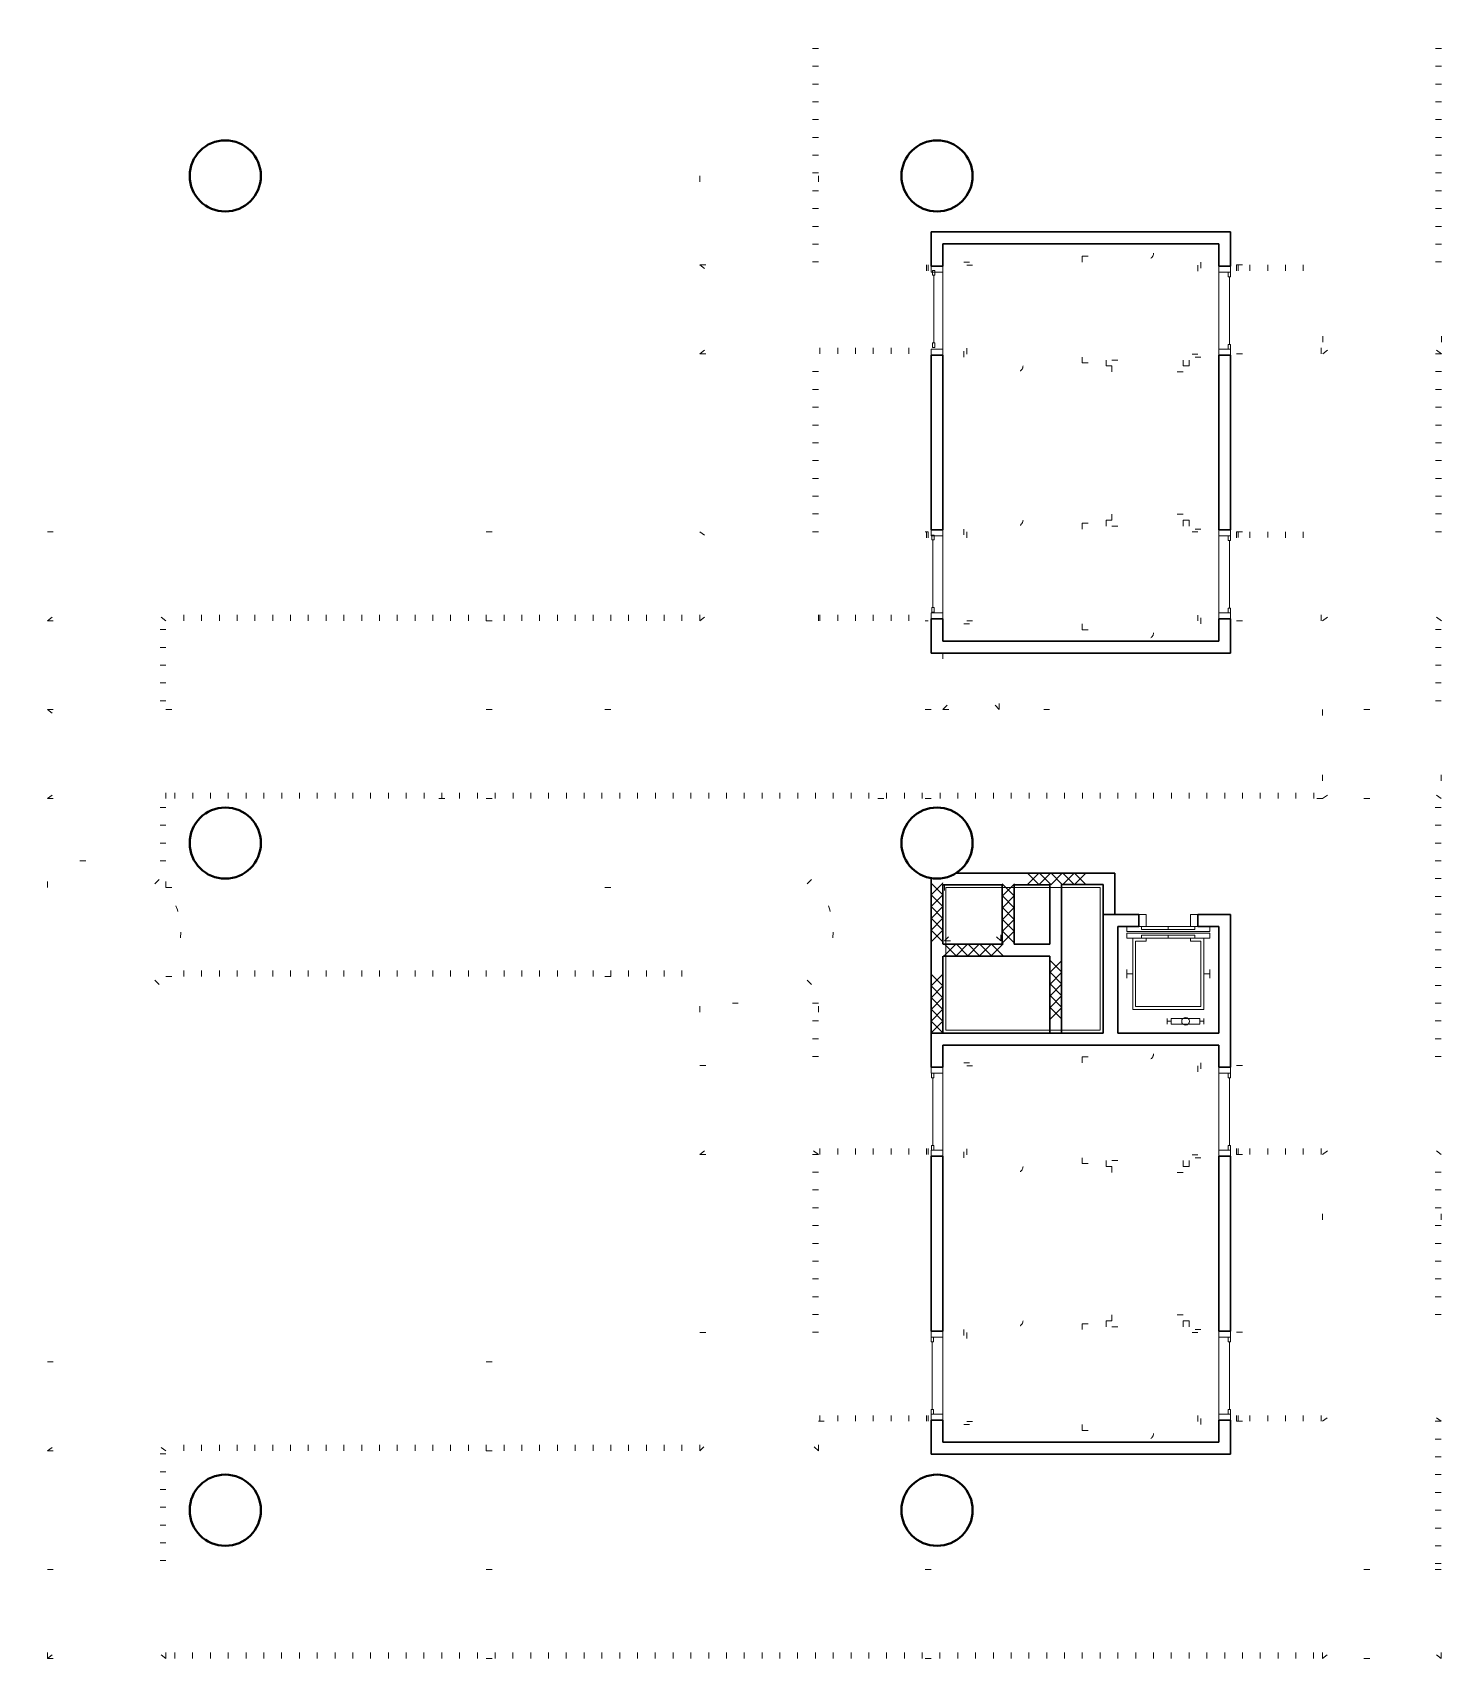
# Model space of a CAD drawing. Header units: metres. Extents: x 1807 to 3745, y 842 to 1968.
# Drawn here: x 3587.75 to 3611.5, y 1295.75 to 1323.17 of the extents above; entities that cross this region are included whole.
import ezdxf

# ---------------------------------------------------------------- set-up
doc = ezdxf.new("R2010")
doc.units = ezdxf.units.M
doc.header["$MEASUREMENT"] = 0
doc.linetypes.add('DGN1', pattern=[7.299439, 0, -7.299439])
doc.linetypes.add('DGN2', pattern=[9.732586, 4.866293, -4.866293])
doc.layers.add('Level 1', color=7, linetype='Continuous', lineweight=0)

msp = doc.modelspace()

# ---------------------------------------------------------------- linework, layer by layer
at = {"layer": 'Level 1', "color": 7, "linetype": 'DGN1', "lineweight": 0}
for p, q in [((3609.498, 1295.75), (3609.504, 1329.25)), ((3611.498, 1295.75), (3611.504, 1329.25)), ((3598.999, 1313.25), (3598.999, 1324.75)), ((3600.999, 1313.25), (3600.999, 1324.75)), ((3600.999, 1322.9), (3598.999, 1322.9)), ((3611.504, 1322.9), (3609.502, 1322.9)), ((3600.999, 1322.6), (3598.999, 1322.6)), ((3611.504, 1322.6), (3609.502, 1322.6)), ((3600.999, 1322.3), (3598.999, 1322.3)), ((3611.504, 1322.3), (3609.502, 1322.3)), ((3600.999, 1322), (3598.999, 1322)), ((3611.504, 1322), (3609.502, 1322)), ((3600.999, 1321.7), (3598.999, 1321.7)), ((3611.504, 1321.7), (3609.502, 1321.7)), ((3600.999, 1321.4), (3598.999, 1321.4)), ((3611.504, 1321.4), (3609.502, 1321.4)), ((3600.999, 1321.1), (3598.999, 1321.1)), ((3611.504, 1321.1), (3609.502, 1321.1)), ((3600.999, 1320.8), (3598.999, 1320.8)), ((3611.504, 1320.8), (3609.502, 1320.8)), ((3600.999, 1320.5), (3598.999, 1320.5)), ((3611.504, 1320.5), (3609.502, 1320.5)), ((3600.999, 1320.2), (3598.999, 1320.2)), ((3611.504, 1320.2), (3609.502, 1320.2)), ((3600.999, 1319.9), (3598.999, 1319.9)), ((3611.504, 1319.9), (3609.502, 1319.9)), ((3600.999, 1319.6), (3598.999, 1319.6)), ((3605.549, 1319.396), (3605.349, 1319.396)), ((3605.449, 1319.296), (3605.449, 1319.396)), ((3611.504, 1319.6), (3609.502, 1319.6)), ((3600.999, 1319.3), (3598.999, 1319.3)), ((3598.999, 1319.25), (3602.849, 1319.25)), ((3598.999, 1317.75), (3600.999, 1319.25)), ((3598.999, 1319.25), (3600.999, 1317.75)), ((3601.024, 1317.75), (3601.024, 1319.25)), ((3601.324, 1317.75), (3601.324, 1319.25)), ((3601.624, 1317.75), (3601.624, 1319.25)), ((3601.924, 1317.75), (3601.924, 1319.25)), ((3602.224, 1317.75), (3602.224, 1319.25)), ((3602.524, 1317.75), (3602.524, 1319.25)), ((3602.824, 1319.25), (3602.824, 1317.75)), ((3602.849, 1319.251), (3602.849, 1317.751)), ((3603.449, 1317.696), (3603.449, 1319.296)), ((3603.449, 1319.296), (3607.449, 1319.296)), ((3603.499, 1317.746), (3603.499, 1319.246)), ((3603.499, 1319.246), (3607.399, 1319.246)), ((3607.399, 1319.246), (3607.399, 1317.746)), ((3607.449, 1319.296), (3607.449, 1317.696)), ((3608.049, 1319.251), (3608.049, 1317.751)), ((3608.049, 1319.25), (3611.503, 1319.25)), ((3608.075, 1319.251), (3608.075, 1317.751)), ((3608.275, 1319.25), (3608.275, 1317.751)), ((3608.575, 1319.251), (3608.575, 1317.751)), ((3608.875, 1319.251), (3608.875, 1317.751)), ((3609.175, 1319.25), (3609.175, 1317.751)), ((3609.476, 1317.75), (3609.475, 1319.25)), ((3611.504, 1319.3), (3609.502, 1319.3)), ((3611.502, 1317.75), (3609.502, 1319.25)), ((3609.502, 1317.75), (3611.503, 1319.25)), ((3598.999, 1317.75), (3602.849, 1317.75)), ((3607.399, 1317.746), (3603.499, 1317.746)), ((3608.049, 1317.75), (3611.502, 1317.75)), ((3611.502, 1317.75), (3609.502, 1317.75)), ((3607.449, 1317.696), (3603.449, 1317.696)), ((3605.549, 1317.596), (3605.349, 1317.596)), ((3605.449, 1317.696), (3605.449, 1317.596)), ((3605.849, 1317.646), (3605.849, 1317.446)), ((3605.949, 1317.546), (3605.849, 1317.546)), ((3605.949, 1317.446), (3605.949, 1317.646)), ((3605.949, 1317.646), (3607.149, 1317.646)), ((3607.149, 1317.646), (3607.149, 1317.446)), ((3607.149, 1317.546), (3607.249, 1317.546)), ((3607.249, 1317.646), (3607.249, 1317.446)), ((3600.999, 1317.45), (3598.999, 1317.45)), ((3607.149, 1317.446), (3605.949, 1317.446)), ((3611.502, 1317.45), (3609.502, 1317.45)), ((3600.999, 1317.15), (3598.999, 1317.15)), ((3611.502, 1317.15), (3609.502, 1317.15)), ((3600.999, 1316.85), (3598.999, 1316.85)), ((3611.502, 1316.85), (3609.502, 1316.85)), ((3600.999, 1316.55), (3598.999, 1316.55)), ((3611.502, 1316.55), (3609.502, 1316.55)), ((3600.999, 1316.25), (3598.999, 1316.25)), ((3611.502, 1316.25), (3609.502, 1316.25)), ((3600.999, 1315.95), (3598.999, 1315.95)), ((3611.502, 1315.95), (3609.502, 1315.95)), ((3600.999, 1315.65), (3598.999, 1315.65)), ((3611.502, 1315.65), (3609.502, 1315.65)), ((3600.999, 1315.35), (3598.999, 1315.35)), ((3611.502, 1315.35), (3609.502, 1315.35)), ((3600.999, 1315.05), (3598.999, 1315.05)), ((3605.849, 1314.846), (3605.849, 1315.046)), ((3607.149, 1315.046), (3605.949, 1315.046)), ((3605.949, 1315.046), (3605.949, 1314.846)), ((3607.149, 1314.846), (3607.149, 1315.046)), ((3607.249, 1314.846), (3607.249, 1315.046)), ((3611.502, 1315.05), (3609.502, 1315.05)), ((3587.999, 1308.75), (3587.999, 1314.75)), ((3587.999, 1314.75), (3602.849, 1314.75)), ((3587.999, 1313.25), (3589.999, 1314.75)), ((3589.999, 1313.25), (3587.999, 1314.75)), ((3589.999, 1308.75), (3589.999, 1314.75)), ((3590.299, 1313.25), (3590.299, 1314.75)), ((3590.599, 1313.25), (3590.599, 1314.75)), ((3590.899, 1313.25), (3590.899, 1314.75)), ((3591.199, 1313.25), (3591.199, 1314.75)), ((3591.499, 1313.25), (3591.499, 1314.75)), ((3591.799, 1313.25), (3591.799, 1314.75)), ((3592.099, 1313.25), (3592.099, 1314.75)), ((3592.399, 1313.25), (3592.399, 1314.75)), ((3592.699, 1313.25), (3592.699, 1314.75)), ((3592.999, 1313.25), (3592.999, 1314.75)), ((3593.299, 1313.25), (3593.299, 1314.75)), ((3593.599, 1313.25), (3593.599, 1314.75)), ((3593.899, 1313.25), (3593.899, 1314.75)), ((3594.199, 1313.25), (3594.199, 1314.75)), ((3594.499, 1313.25), (3594.499, 1314.75)), ((3594.799, 1313.25), (3594.799, 1314.75)), ((3595.099, 1313.25), (3595.099, 1314.75)), ((3595.399, 1313.25), (3595.399, 1314.75)), ((3595.699, 1313.25), (3595.699, 1314.75)), ((3595.999, 1313.25), (3595.999, 1314.75)), ((3596.299, 1313.25), (3596.299, 1314.75)), ((3596.599, 1313.25), (3596.599, 1314.75)), ((3596.899, 1313.25), (3596.899, 1314.75)), ((3597.199, 1313.25), (3597.199, 1314.75)), ((3597.499, 1313.25), (3597.499, 1314.75)), ((3597.799, 1313.25), (3597.799, 1314.75)), ((3598.099, 1313.25), (3598.099, 1314.75)), ((3598.399, 1313.25), (3598.399, 1314.75)), ((3598.699, 1313.25), (3598.699, 1314.75)), ((3600.999, 1314.75), (3598.999, 1314.75)), ((3598.999, 1313.25), (3600.999, 1314.75)), ((3598.999, 1314.75), (3600.999, 1313.25)), ((3601.024, 1313.25), (3601.024, 1314.75)), ((3601.324, 1313.25), (3601.324, 1314.75)), ((3601.624, 1313.25), (3601.624, 1314.75)), ((3601.924, 1313.25), (3601.924, 1314.75)), ((3602.224, 1313.25), (3602.224, 1314.75)), ((3602.524, 1313.25), (3602.524, 1314.75)), ((3602.824, 1314.75), (3602.824, 1313.25)), ((3602.849, 1314.75), (3602.849, 1313.25)), ((3607.449, 1314.796), (3603.449, 1314.796)), ((3603.449, 1314.796), (3603.449, 1313.196)), ((3607.399, 1314.746), (3603.499, 1314.746)), ((3603.499, 1314.746), (3603.499, 1313.246)), ((3605.549, 1314.896), (3605.349, 1314.896)), ((3605.449, 1314.796), (3605.449, 1314.896)), ((3605.949, 1314.946), (3605.849, 1314.946)), ((3605.949, 1314.846), (3607.149, 1314.846)), ((3607.149, 1314.946), (3607.249, 1314.947)), ((3607.399, 1313.246), (3607.399, 1314.746)), ((3607.449, 1313.196), (3607.449, 1314.796)), ((3608.049, 1314.75), (3611.502, 1314.75)), ((3608.049, 1314.75), (3608.049, 1313.25)), ((3608.075, 1314.751), (3608.075, 1313.251)), ((3608.275, 1314.751), (3608.275, 1313.251)), ((3608.275, 1314.75), (3608.275, 1313.251)), ((3608.575, 1314.751), (3608.575, 1313.251)), ((3608.875, 1314.75), (3608.875, 1313.251)), ((3609.175, 1314.75), (3609.175, 1313.251)), ((3609.475, 1313.25), (3609.475, 1314.75)), ((3609.501, 1313.25), (3611.502, 1314.75)), ((3611.502, 1314.75), (3609.502, 1314.75)), ((3611.502, 1313.25), (3609.502, 1314.75)), ((3587.999, 1313.25), (3602.849, 1313.25)), ((3589.999, 1313.1), (3587.999, 1313.1)), ((3603.449, 1313.196), (3607.449, 1313.196)), ((3603.499, 1313.246), (3607.399, 1313.246)), ((3605.549, 1313.096), (3605.349, 1313.096)), ((3605.449, 1313.196), (3605.449, 1313.096)), ((3608.049, 1313.25), (3611.502, 1313.25)), ((3611.501, 1313.1), (3609.501, 1313.1)), ((3589.999, 1312.8), (3587.999, 1312.8)), ((3611.501, 1312.8), (3609.501, 1312.8)), ((3604.049, 1311.755), (3603.099, 1312.705)), ((3603.099, 1311.755), (3604.049, 1312.705)), ((3604.049, 1312.705), (3603.099, 1312.705)), ((3603.099, 1312.705), (3603.099, 1311.755)), ((3604.049, 1311.755), (3604.049, 1312.705)), ((3589.999, 1312.5), (3587.999, 1312.5)), ((3611.501, 1312.5), (3609.501, 1312.5)), ((3589.999, 1312.2), (3587.999, 1312.2)), ((3611.501, 1312.2), (3609.501, 1312.2)), ((3589.999, 1311.9), (3587.999, 1311.9)), ((3587.999, 1311.75), (3611.501, 1311.75)), ((3587.999, 1311.75), (3589.999, 1310.25)), ((3587.999, 1310.25), (3589.999, 1311.75)), ((3589.999, 1310.25), (3589.999, 1311.75)), ((3589.999, 1311.75), (3609.501, 1311.75)), ((3590.15, 1310.25), (3590.15, 1311.75)), ((3590.45, 1310.25), (3590.45, 1311.75)), ((3590.75, 1310.25), (3590.75, 1311.75)), ((3591.05, 1310.25), (3591.05, 1311.75)), ((3591.35, 1310.25), (3591.35, 1311.75)), ((3591.65, 1310.25), (3591.65, 1311.75)), ((3591.95, 1310.25), (3591.95, 1311.75)), ((3592.25, 1310.25), (3592.25, 1311.75)), ((3592.55, 1310.25), (3592.55, 1311.75)), ((3592.85, 1310.25), (3592.85, 1311.75)), ((3593.15, 1310.25), (3593.15, 1311.75)), ((3593.45, 1310.25), (3593.45, 1311.75)), ((3593.75, 1310.25), (3593.75, 1311.75)), ((3594.05, 1310.25), (3594.05, 1311.75)), ((3594.35, 1310.25), (3594.35, 1311.75)), ((3594.65, 1310.25), (3594.65, 1311.75)), ((3594.95, 1310.25), (3594.95, 1311.75)), ((3595.25, 1310.25), (3595.25, 1311.75)), ((3595.55, 1310.25), (3595.55, 1311.75)), ((3595.85, 1310.25), (3595.85, 1311.75)), ((3596.15, 1310.25), (3596.15, 1311.75)), ((3596.45, 1310.25), (3596.45, 1311.75)), ((3596.75, 1310.25), (3596.75, 1311.75)), ((3597.05, 1310.25), (3597.05, 1311.75)), ((3597.35, 1310.25), (3597.35, 1311.75)), ((3597.65, 1310.25), (3597.65, 1311.75)), ((3597.95, 1310.25), (3597.95, 1311.75)), ((3598.25, 1310.25), (3598.25, 1311.75)), ((3598.55, 1310.25), (3598.55, 1311.75)), ((3598.85, 1310.25), (3598.85, 1311.75)), ((3599.15, 1310.25), (3599.15, 1311.75)), ((3599.45, 1310.25), (3599.45, 1311.75)), ((3599.75, 1310.25), (3599.75, 1311.75)), ((3600.05, 1310.25), (3600.05, 1311.75)), ((3600.35, 1310.25), (3600.35, 1311.75)), ((3600.65, 1310.25), (3600.65, 1311.75)), ((3600.95, 1310.25), (3600.95, 1311.75)), ((3601.25, 1310.25), (3601.25, 1311.75)), ((3601.55, 1310.25), (3601.55, 1311.75)), ((3601.85, 1310.25), (3601.85, 1311.75)), ((3602.15, 1310.25), (3602.15, 1311.75)), ((3602.45, 1310.25), (3602.45, 1311.75)), ((3602.75, 1310.25), (3602.75, 1311.75)), ((3603.05, 1310.25), (3603.05, 1311.75)), ((3603.099, 1311.755), (3604.049, 1311.755)), ((3603.35, 1310.25), (3603.35, 1311.75)), ((3603.65, 1310.25), (3603.65, 1311.75)), ((3603.95, 1310.25), (3603.95, 1311.75)), ((3604.25, 1310.25), (3604.25, 1311.75)), ((3604.55, 1310.25), (3604.55, 1311.75)), ((3604.85, 1310.25), (3604.85, 1311.75)), ((3605.15, 1310.25), (3605.15, 1311.75)), ((3605.45, 1310.25), (3605.45, 1311.75)), ((3605.75, 1310.25), (3605.75, 1311.75)), ((3606.05, 1310.25), (3606.05, 1311.75)), ((3606.35, 1310.25), (3606.35, 1311.75)), ((3606.65, 1310.25), (3606.65, 1311.75)), ((3606.95, 1310.25), (3606.95, 1311.75)), ((3607.25, 1310.25), (3607.25, 1311.75)), ((3607.55, 1310.25), (3607.55, 1311.75)), ((3607.85, 1310.25), (3607.85, 1311.75)), ((3608.15, 1310.25), (3608.15, 1311.75)), ((3608.45, 1310.25), (3608.45, 1311.75)), ((3608.75, 1310.25), (3608.75, 1311.75)), ((3609.05, 1310.25), (3609.05, 1311.75)), ((3609.35, 1310.25), (3609.35, 1311.75)), ((3611.501, 1311.9), (3609.501, 1311.9)), ((3611.501, 1310.25), (3609.501, 1311.75)), ((3609.501, 1310.25), (3611.501, 1311.75)), ((3609.501, 1311.75), (3609.501, 1310.25)), ((3587.999, 1310.25), (3611.501, 1310.25)), ((3589.999, 1310.1), (3587.999, 1310.1)), ((3609.501, 1310.25), (3589.999, 1310.25)), ((3611.5, 1310.1), (3609.501, 1310.1)), ((3589.999, 1309.8), (3587.999, 1309.8)), ((3611.5, 1309.8), (3609.501, 1309.8)), ((3589.999, 1309.5), (3587.999, 1309.5)), ((3611.5, 1309.5), (3609.501, 1309.5)), ((3588.649, 1309.2), (3587.999, 1309.2)), ((3589.999, 1309.2), (3589.349, 1309.2)), ((3611.5, 1309.2), (3609.501, 1309.2)), ((3589.883, 1307.116), (3588.115, 1308.884)), ((3589.883, 1308.884), (3588.115, 1307.116)), ((3589.999, 1308.75), (3598.999, 1308.75)), ((3590.299, 1307.25), (3590.299, 1308.75)), ((3590.599, 1307.25), (3590.599, 1308.75)), ((3590.899, 1307.25), (3590.899, 1308.75)), ((3591.199, 1307.25), (3591.199, 1308.75)), ((3591.499, 1307.25), (3591.499, 1308.75)), ((3591.799, 1307.25), (3591.799, 1308.75)), ((3592.099, 1307.25), (3592.099, 1308.75)), ((3592.399, 1307.25), (3592.399, 1308.75)), ((3592.699, 1307.25), (3592.699, 1308.75)), ((3592.999, 1307.25), (3592.999, 1308.75)), ((3593.299, 1307.25), (3593.299, 1308.75)), ((3593.599, 1307.25), (3593.599, 1308.75)), ((3593.899, 1307.25), (3593.899, 1308.75)), ((3594.199, 1307.25), (3594.199, 1308.75)), ((3594.499, 1307.25), (3594.499, 1308.75)), ((3594.799, 1307.25), (3594.799, 1308.75)), ((3595.099, 1307.25), (3595.099, 1308.75)), ((3595.399, 1307.25), (3595.399, 1308.75)), ((3595.699, 1307.25), (3595.699, 1308.75)), ((3595.999, 1307.25), (3595.999, 1308.75)), ((3596.299, 1307.25), (3596.299, 1308.75)), ((3596.599, 1307.25), (3596.599, 1308.75)), ((3596.899, 1307.25), (3596.899, 1308.75)), ((3597.199, 1307.25), (3597.199, 1308.75)), ((3597.499, 1307.25), (3597.499, 1308.75)), ((3597.799, 1307.25), (3597.799, 1308.75)), ((3598.099, 1307.25), (3598.099, 1308.75)), ((3598.399, 1307.25), (3598.399, 1308.75)), ((3598.699, 1307.25), (3598.699, 1308.75)), ((3600.883, 1307.116), (3599.115, 1308.884)), ((3600.883, 1308.884), (3599.115, 1307.116)), ((3604.073, 1307.85), (3603.124, 1308.8)), ((3603.124, 1307.851), (3604.073, 1308.8)), ((3604.073, 1308.8), (3603.124, 1308.8)), ((3603.124, 1308.8), (3603.124, 1307.851)), ((3604.073, 1308.8), (3603.124, 1308.8)), ((3603.124, 1308.8), (3603.124, 1307.851)), ((3604.073, 1307.85), (3604.073, 1308.8)), ((3604.073, 1307.85), (3604.073, 1308.8)), ((3611.5, 1308.9), (3609.501, 1308.9)), ((3611.5, 1308.6), (3609.501, 1308.6)), ((3611.5, 1308.3), (3609.501, 1308.3)), ((3611.5, 1308), (3609.501, 1308)), ((3603.124, 1307.851), (3604.073, 1307.85)), ((3603.124, 1307.851), (3604.073, 1307.85)), ((3611.5, 1307.7), (3609.501, 1307.7)), ((3611.5, 1307.4), (3609.501, 1307.4)), ((3589.999, 1307.25), (3598.999, 1307.25)), ((3598.999, 1299.25), (3598.999, 1307.25)), ((3600.999, 1299.25), (3600.999, 1307.25)), ((3611.5, 1307.1), (3609.501, 1307.1)), ((3599.649, 1306.8), (3598.999, 1306.8)), ((3600.999, 1306.8), (3600.349, 1306.8)), ((3611.5, 1306.8), (3609.501, 1306.8)), ((3600.999, 1306.5), (3598.999, 1306.5)), ((3611.5, 1306.5), (3609.501, 1306.5)), ((3600.999, 1306.2), (3598.999, 1306.2)), ((3611.5, 1306.2), (3609.501, 1306.2)), ((3600.999, 1305.9), (3598.999, 1305.9)), ((3598.999, 1305.75), (3602.849, 1305.75)), ((3600.999, 1304.25), (3598.999, 1305.75)), ((3598.999, 1304.25), (3600.999, 1305.75)), ((3601.024, 1304.25), (3601.024, 1305.75)), ((3601.324, 1304.25), (3601.324, 1305.75)), ((3601.624, 1304.25), (3601.624, 1305.75)), ((3601.924, 1304.25), (3601.924, 1305.75)), ((3602.224, 1304.25), (3602.224, 1305.75)), ((3602.524, 1304.25), (3602.524, 1305.75)), ((3602.824, 1304.25), (3602.824, 1305.75)), ((3602.849, 1304.25), (3602.849, 1305.75)), ((3603.449, 1304.195), (3603.449, 1305.795)), ((3603.449, 1305.795), (3607.449, 1305.795)), ((3603.499, 1304.245), (3603.499, 1305.745)), ((3603.499, 1305.745), (3607.399, 1305.745)), ((3605.549, 1305.895), (3605.349, 1305.895)), ((3605.449, 1305.795), (3605.449, 1305.895)), ((3607.399, 1305.745), (3607.399, 1304.245)), ((3607.449, 1305.795), (3607.449, 1304.195)), ((3608.049, 1305.75), (3611.5, 1305.75)), ((3608.049, 1304.25), (3608.049, 1305.75)), ((3608.075, 1304.25), (3608.075, 1305.749)), ((3608.275, 1304.25), (3608.275, 1305.75)), ((3608.275, 1304.25), (3608.275, 1305.75)), ((3608.575, 1304.25), (3608.575, 1305.75)), ((3608.875, 1304.25), (3608.875, 1305.749)), ((3609.175, 1304.25), (3609.175, 1305.75)), ((3609.475, 1304.25), (3609.475, 1305.75)), ((3611.5, 1304.25), (3609.5, 1305.75)), ((3609.5, 1304.25), (3611.5, 1305.75)), ((3611.5, 1305.9), (3609.501, 1305.9)), ((3598.999, 1304.25), (3602.849, 1304.25)), ((3600.999, 1304.25), (3598.999, 1304.25)), ((3607.449, 1304.195), (3603.449, 1304.195)), ((3607.399, 1304.245), (3603.499, 1304.245)), ((3605.549, 1304.095), (3605.349, 1304.095)), ((3605.449, 1304.195), (3605.449, 1304.095)), ((3605.849, 1304.145), (3605.849, 1303.945)), ((3605.949, 1304.045), (3605.849, 1304.045)), ((3605.949, 1303.945), (3605.949, 1304.145)), ((3605.949, 1304.145), (3607.149, 1304.145)), ((3607.149, 1304.145), (3607.149, 1303.945)), ((3607.149, 1304.045), (3607.249, 1304.045)), ((3607.249, 1304.145), (3607.249, 1303.945)), ((3608.049, 1304.25), (3611.5, 1304.25)), ((3600.999, 1303.95), (3598.999, 1303.95)), ((3607.149, 1303.945), (3605.949, 1303.945)), ((3611.499, 1303.95), (3609.5, 1303.95)), ((3600.999, 1303.65), (3598.999, 1303.65)), ((3611.499, 1303.65), (3609.5, 1303.65)), ((3600.999, 1303.35), (3598.999, 1303.35)), ((3611.499, 1303.35), (3609.5, 1303.35)), ((3600.999, 1303.05), (3598.999, 1303.05)), ((3611.499, 1303.05), (3609.5, 1303.05)), ((3600.999, 1302.75), (3598.999, 1302.75)), ((3611.499, 1302.75), (3609.5, 1302.75)), ((3600.999, 1302.45), (3598.999, 1302.45)), ((3611.499, 1302.45), (3609.5, 1302.45)), ((3600.999, 1302.15), (3598.999, 1302.15)), ((3611.499, 1302.15), (3609.5, 1302.15)), ((3600.999, 1301.85), (3598.999, 1301.85)), ((3611.499, 1301.85), (3609.5, 1301.85)), ((3600.999, 1301.55), (3598.999, 1301.55)), ((3607.449, 1301.295), (3603.449, 1301.295)), ((3603.449, 1301.295), (3603.449, 1299.695)), ((3605.549, 1301.395), (3605.349, 1301.395)), ((3605.449, 1301.295), (3605.449, 1301.395)), ((3605.849, 1301.345), (3605.849, 1301.545)), ((3605.949, 1301.445), (3605.849, 1301.445)), ((3607.149, 1301.545), (3605.949, 1301.545)), ((3605.949, 1301.545), (3605.949, 1301.345)), ((3605.949, 1301.345), (3607.149, 1301.345)), ((3607.149, 1301.345), (3607.149, 1301.545)), ((3607.149, 1301.445), (3607.249, 1301.445)), ((3607.249, 1301.345), (3607.249, 1301.545)), ((3607.449, 1299.695), (3607.449, 1301.295)), ((3611.499, 1301.55), (3609.5, 1301.55)), ((3600.999, 1301.25), (3598.999, 1301.25)), ((3598.999, 1301.249), (3602.849, 1301.249)), ((3600.999, 1299.25), (3598.999, 1301.249)), ((3598.999, 1299.25), (3600.999, 1301.249)), ((3601.024, 1299.75), (3601.024, 1301.25)), ((3601.324, 1299.75), (3601.324, 1301.25)), ((3601.624, 1299.75), (3601.624, 1301.25)), ((3601.924, 1299.75), (3601.924, 1301.25)), ((3602.224, 1299.75), (3602.224, 1301.25)), ((3602.524, 1299.75), (3602.524, 1301.25)), ((3602.824, 1299.75), (3602.824, 1301.25)), ((3602.849, 1299.749), (3602.849, 1301.249)), ((3607.399, 1301.245), (3603.499, 1301.245)), ((3603.499, 1301.245), (3603.499, 1299.745)), ((3607.399, 1299.745), (3607.399, 1301.245)), ((3608.049, 1301.25), (3611.499, 1301.25)), ((3608.049, 1299.749), (3608.049, 1301.249)), ((3608.075, 1299.75), (3608.075, 1301.249)), ((3608.275, 1299.75), (3608.275, 1301.25)), ((3608.275, 1299.75), (3608.275, 1301.25)), ((3608.575, 1299.75), (3608.575, 1301.25)), ((3608.875, 1299.75), (3608.875, 1301.249)), ((3609.175, 1299.75), (3609.175, 1301.25)), ((3609.475, 1299.75), (3609.475, 1301.25)), ((3611.499, 1299.75), (3609.499, 1301.25)), ((3609.499, 1299.75), (3611.499, 1301.25)), ((3587.999, 1295.75), (3587.999, 1300.75)), ((3587.999, 1300.75), (3598.999, 1300.75)), ((3589.999, 1299.25), (3587.999, 1300.75)), ((3587.999, 1299.25), (3589.999, 1300.75)), ((3589.999, 1295.75), (3589.999, 1300.75)), ((3590.299, 1299.25), (3590.299, 1300.75)), ((3590.599, 1299.25), (3590.599, 1300.75)), ((3590.899, 1299.25), (3590.899, 1300.75)), ((3591.199, 1299.25), (3591.199, 1300.75)), ((3591.499, 1299.25), (3591.499, 1300.75)), ((3591.799, 1299.25), (3591.799, 1300.75)), ((3592.099, 1299.25), (3592.099, 1300.75)), ((3592.399, 1299.25), (3592.399, 1300.75)), ((3592.699, 1299.25), (3592.699, 1300.75)), ((3592.999, 1299.25), (3592.999, 1300.75)), ((3593.299, 1299.25), (3593.299, 1300.75)), ((3593.599, 1299.25), (3593.599, 1300.75)), ((3593.899, 1299.25), (3593.899, 1300.75)), ((3594.199, 1299.25), (3594.199, 1300.75)), ((3594.499, 1299.25), (3594.499, 1300.75)), ((3594.799, 1299.25), (3594.799, 1300.75)), ((3595.099, 1299.25), (3595.099, 1300.75)), ((3595.399, 1299.25), (3595.399, 1300.75)), ((3595.699, 1299.25), (3595.699, 1300.75)), ((3595.999, 1299.25), (3595.999, 1300.75)), ((3596.299, 1299.25), (3596.299, 1300.75)), ((3596.599, 1299.25), (3596.599, 1300.75)), ((3596.899, 1299.25), (3596.899, 1300.75)), ((3597.199, 1299.25), (3597.199, 1300.75)), ((3597.499, 1299.25), (3597.499, 1300.75)), ((3597.799, 1299.25), (3597.799, 1300.75)), ((3598.099, 1299.25), (3598.099, 1300.75)), ((3598.399, 1299.25), (3598.399, 1300.75)), ((3598.699, 1299.25), (3598.699, 1300.75)), ((3600.999, 1299.749), (3602.849, 1299.749)), ((3603.449, 1299.695), (3607.449, 1299.695)), ((3603.499, 1299.745), (3607.399, 1299.745)), ((3605.449, 1299.695), (3605.449, 1299.595)), ((3608.049, 1299.75), (3611.499, 1299.75)), ((3611.498, 1299.75), (3609.499, 1299.75)), ((3605.549, 1299.595), (3605.349, 1299.595)), ((3611.499, 1299.45), (3609.499, 1299.45)), ((3587.999, 1299.25), (3600.999, 1299.25)), ((3589.999, 1299.2), (3587.999, 1299.2)), ((3611.499, 1299.15), (3609.499, 1299.15)), ((3589.999, 1298.9), (3587.999, 1298.9)), ((3611.498, 1298.85), (3609.499, 1298.85)), ((3589.999, 1298.6), (3587.999, 1298.6)), ((3611.499, 1298.55), (3609.499, 1298.55)), ((3589.999, 1298.3), (3587.999, 1298.3)), ((3589.999, 1298), (3587.999, 1298)), ((3611.499, 1298.25), (3609.499, 1298.25)), ((3611.499, 1297.95), (3609.499, 1297.95)), ((3589.999, 1297.7), (3587.999, 1297.7)), ((3611.498, 1297.65), (3609.499, 1297.65)), ((3589.999, 1297.4), (3587.999, 1297.4)), ((3587.999, 1297.25), (3611.499, 1297.25)), ((3589.999, 1295.75), (3587.999, 1297.25)), ((3587.999, 1295.75), (3589.999, 1297.25)), ((3590.149, 1295.75), (3590.149, 1297.25)), ((3590.449, 1295.75), (3590.449, 1297.25)), ((3590.749, 1295.75), (3590.749, 1297.25)), ((3591.049, 1295.75), (3591.049, 1297.25)), ((3591.349, 1295.75), (3591.349, 1297.25)), ((3591.649, 1295.75), (3591.649, 1297.25)), ((3591.949, 1295.75), (3591.949, 1297.25)), ((3592.249, 1295.75), (3592.249, 1297.25)), ((3592.549, 1295.75), (3592.549, 1297.25)), ((3592.849, 1295.75), (3592.849, 1297.25)), ((3593.149, 1295.75), (3593.149, 1297.25)), ((3593.449, 1295.75), (3593.449, 1297.25)), ((3593.749, 1295.75), (3593.749, 1297.25)), ((3594.049, 1295.75), (3594.049, 1297.25)), ((3594.349, 1295.75), (3594.349, 1297.25)), ((3594.649, 1295.75), (3594.649, 1297.25)), ((3594.949, 1295.75), (3594.949, 1297.25)), ((3595.249, 1295.75), (3595.249, 1297.25)), ((3595.549, 1295.75), (3595.549, 1297.25)), ((3595.849, 1295.75), (3595.849, 1297.25)), ((3596.149, 1295.75), (3596.149, 1297.25)), ((3596.449, 1295.75), (3596.449, 1297.25)), ((3596.749, 1295.75), (3596.749, 1297.25)), ((3597.049, 1295.75), (3597.049, 1297.25)), ((3597.349, 1295.75), (3597.349, 1297.25)), ((3597.649, 1295.75), (3597.649, 1297.25)), ((3597.949, 1295.75), (3597.949, 1297.25)), ((3598.249, 1295.75), (3598.249, 1297.25)), ((3598.549, 1295.75), (3598.549, 1297.25)), ((3598.849, 1295.75), (3598.849, 1297.25)), ((3599.149, 1295.75), (3599.149, 1297.25)), ((3599.449, 1295.75), (3599.449, 1297.25)), ((3599.749, 1295.75), (3599.749, 1297.25)), ((3600.049, 1295.75), (3600.049, 1297.25)), ((3600.349, 1295.75), (3600.349, 1297.25)), ((3600.649, 1295.75), (3600.649, 1297.25)), ((3600.949, 1295.75), (3600.949, 1297.25)), ((3601.249, 1295.75), (3601.249, 1297.25)), ((3601.549, 1295.75), (3601.549, 1297.25)), ((3601.849, 1295.75), (3601.849, 1297.25)), ((3602.149, 1295.75), (3602.149, 1297.25)), ((3602.449, 1295.75), (3602.449, 1297.25)), ((3602.749, 1295.75), (3602.749, 1297.25)), ((3603.049, 1295.75), (3603.049, 1297.25)), ((3603.349, 1295.75), (3603.349, 1297.25)), ((3603.649, 1295.75), (3603.649, 1297.25)), ((3603.949, 1295.75), (3603.949, 1297.25)), ((3604.249, 1295.75), (3604.249, 1297.25)), ((3604.549, 1295.75), (3604.549, 1297.25)), ((3604.849, 1295.75), (3604.849, 1297.25)), ((3605.149, 1295.75), (3605.149, 1297.25)), ((3605.449, 1295.75), (3605.449, 1297.25)), ((3605.749, 1295.75), (3605.749, 1297.25)), ((3606.049, 1295.75), (3606.049, 1297.25)), ((3606.349, 1295.75), (3606.349, 1297.25)), ((3606.649, 1295.75), (3606.649, 1297.25)), ((3606.949, 1295.75), (3606.949, 1297.25)), ((3607.249, 1295.75), (3607.249, 1297.25)), ((3607.549, 1295.75), (3607.549, 1297.25)), ((3607.849, 1295.75), (3607.849, 1297.25)), ((3608.149, 1295.75), (3608.149, 1297.25)), ((3608.449, 1295.75), (3608.449, 1297.25)), ((3608.749, 1295.75), (3608.749, 1297.25)), ((3609.049, 1295.75), (3609.049, 1297.25)), ((3609.349, 1295.75), (3609.349, 1297.25)), ((3609.498, 1295.75), (3611.499, 1297.25)), ((3611.499, 1297.35), (3609.499, 1297.35)), ((3611.499, 1297.25), (3609.499, 1297.25)), ((3611.498, 1295.75), (3609.499, 1297.25)), ((3587.999, 1295.75), (3611.498, 1295.75))]:
    msp.add_line(p, q, dxfattribs=at)
at = {"layer": 'Level 1', "color": 7, "linetype": 'Continuous', "lineweight": 30}
for p, q in [((3607.949, 1319.805), (3602.899, 1319.805)), ((3602.899, 1319.805), (3602.899, 1319.23)), ((3607.949, 1319.23), (3607.949, 1319.805)), ((3607.749, 1319.605), (3603.099, 1319.605)), ((3603.099, 1319.605), (3603.099, 1319.23)), ((3607.749, 1319.23), (3607.749, 1319.605)), ((3602.899, 1319.23), (3603.099, 1319.23)), ((3607.749, 1319.23), (3607.949, 1319.23)), ((3602.899, 1317.73), (3603.099, 1317.73)), ((3602.899, 1317.73), (3602.899, 1314.78)), ((3603.099, 1317.73), (3603.099, 1314.78)), ((3607.749, 1317.73), (3607.949, 1317.73)), ((3607.749, 1314.78), (3607.749, 1317.73)), ((3607.949, 1314.78), (3607.949, 1317.73)), ((3602.899, 1314.78), (3603.099, 1314.78)), ((3607.749, 1314.78), (3607.949, 1314.78)), ((3602.899, 1313.28), (3603.099, 1313.28)), ((3602.899, 1313.28), (3602.899, 1312.705)), ((3603.099, 1313.28), (3603.099, 1312.905)), ((3607.749, 1312.905), (3607.749, 1313.28)), ((3607.749, 1313.28), (3607.949, 1313.28)), ((3607.949, 1312.705), (3607.949, 1313.28)), ((3603.099, 1312.905), (3607.749, 1312.905)), ((3602.899, 1312.705), (3607.949, 1312.705)), ((3603.591, 1309.601), (3603.591, 1309.4)), ((3603.323, 1308.995), (3605.999, 1308.995)), ((3605.999, 1308.295), (3605.999, 1308.995)), ((3602.899, 1306.295), (3602.899, 1308.919)), ((3603.099, 1308.801), (3603.099, 1307.795)), ((3603.1, 1308.795), (3604.099, 1308.795)), ((3604.099, 1307.795), (3604.099, 1308.795)), ((3604.299, 1307.795), (3604.299, 1308.795)), ((3604.299, 1308.795), (3604.899, 1308.795)), ((3604.899, 1307.795), (3604.899, 1308.795)), ((3605.099, 1306.295), (3605.099, 1308.8)), ((3605.099, 1308.8), (3605.799, 1308.8)), ((3605.799, 1308.8), (3605.799, 1308.295)), ((3605.799, 1308.295), (3605.999, 1308.295)), ((3605.799, 1308.295), (3606.399, 1308.295)), ((3605.799, 1306.295), (3605.799, 1308.295)), ((3606.399, 1308.095), (3606.399, 1308.295)), ((3607.399, 1308.095), (3607.399, 1308.295)), ((3607.949, 1308.295), (3607.399, 1308.295)), ((3607.949, 1305.72), (3607.949, 1308.295)), ((3606.049, 1308.095), (3606.399, 1308.095)), ((3606.049, 1306.295), (3606.049, 1308.095)), ((3607.749, 1308.095), (3607.399, 1308.095)), ((3607.749, 1306.295), (3607.749, 1308.095)), ((3603.099, 1307.595), (3603.099, 1306.295)), ((3603.1, 1307.795), (3604.099, 1307.795)), ((3603.1, 1307.595), (3604.899, 1307.595)), ((3604.299, 1307.795), (3604.899, 1307.795)), ((3604.899, 1306.295), (3604.899, 1307.595)), ((3602.899, 1306.295), (3602.899, 1305.72)), ((3605.799, 1306.295), (3602.899, 1306.295)), ((3603.099, 1306.295), (3602.899, 1306.295)), ((3607.749, 1306.295), (3606.049, 1306.295)), ((3607.749, 1306.095), (3603.099, 1306.095)), ((3603.099, 1306.095), (3603.099, 1305.72)), ((3607.749, 1305.72), (3607.749, 1306.095)), ((3602.899, 1305.72), (3603.099, 1305.72)), ((3607.749, 1305.72), (3607.949, 1305.72)), ((3602.899, 1304.22), (3603.099, 1304.22)), ((3602.899, 1304.22), (3602.899, 1301.27)), ((3603.099, 1304.22), (3603.099, 1301.27)), ((3607.749, 1304.22), (3607.949, 1304.22)), ((3607.749, 1301.27), (3607.749, 1304.22)), ((3607.949, 1301.27), (3607.949, 1304.22)), ((3602.899, 1301.27), (3603.099, 1301.27)), ((3607.749, 1301.27), (3607.949, 1301.27)), ((3602.899, 1299.77), (3603.099, 1299.77)), ((3602.899, 1299.77), (3602.899, 1299.195)), ((3603.099, 1299.77), (3603.099, 1299.395)), ((3607.749, 1299.395), (3607.749, 1299.77)), ((3607.749, 1299.77), (3607.949, 1299.77)), ((3607.949, 1299.195), (3607.949, 1299.77)), ((3603.099, 1299.395), (3607.749, 1299.395)), ((3602.899, 1299.195), (3607.949, 1299.195))]:
    msp.add_line(p, q, dxfattribs=at)
at = {"layer": 'Level 1', "color": 7, "linetype": 'Continuous', "lineweight": 0}
for p, q in [((3602.899, 1319.23), (3602.899, 1319.805)), ((3602.899, 1319.805), (3607.949, 1319.805)), ((3607.949, 1319.805), (3607.949, 1319.23)), ((3607.749, 1319.605), (3603.099, 1319.605)), ((3603.099, 1319.605), (3603.099, 1319.23)), ((3607.749, 1319.23), (3607.749, 1319.605)), ((3602.899, 1319.13), (3602.899, 1319.23)), ((3602.899, 1319.23), (3603.099, 1319.23)), ((3603.099, 1319.23), (3602.899, 1319.23)), ((3603.099, 1319.13), (3602.899, 1319.13)), ((3603.099, 1317.73), (3603.099, 1319.23)), ((3603.099, 1319.23), (3603.099, 1319.13)), ((3607.749, 1317.73), (3607.749, 1319.23)), ((3607.949, 1319.23), (3607.749, 1319.23)), ((3607.749, 1319.23), (3607.749, 1319.13)), ((3607.949, 1319.23), (3607.749, 1319.23)), ((3607.749, 1319.13), (3607.949, 1319.13)), ((3607.949, 1319.13), (3607.949, 1319.23)), ((3602.899, 1317.73), (3602.899, 1317.83)), ((3602.899, 1317.83), (3603.099, 1317.83)), ((3603.099, 1317.83), (3603.099, 1317.73)), ((3607.949, 1317.83), (3607.749, 1317.83)), ((3607.749, 1317.83), (3607.749, 1317.73)), ((3607.949, 1317.73), (3607.949, 1317.83)), ((3603.099, 1317.73), (3602.899, 1317.73)), ((3602.899, 1314.78), (3602.899, 1317.73)), ((3602.899, 1317.73), (3603.099, 1317.73)), ((3603.099, 1317.73), (3603.099, 1314.78)), ((3607.749, 1317.73), (3607.949, 1317.73)), ((3607.749, 1314.78), (3607.749, 1317.73)), ((3607.749, 1317.73), (3607.949, 1317.73)), ((3607.949, 1317.73), (3607.949, 1314.78)), ((3602.899, 1314.78), (3602.899, 1314.68)), ((3603.099, 1314.78), (3602.899, 1314.78)), ((3603.099, 1314.78), (3602.899, 1314.78)), ((3603.099, 1313.28), (3603.099, 1314.78)), ((3603.099, 1314.68), (3603.099, 1314.78)), ((3607.749, 1313.28), (3607.749, 1314.78)), ((3607.749, 1314.68), (3607.749, 1314.78)), ((3607.749, 1314.78), (3607.949, 1314.78)), ((3607.949, 1314.78), (3607.749, 1314.78)), ((3607.949, 1314.78), (3607.949, 1314.68)), ((3602.899, 1314.68), (3603.099, 1314.68)), ((3607.949, 1314.68), (3607.749, 1314.68)), ((3602.899, 1313.28), (3602.899, 1313.38)), ((3602.899, 1313.38), (3603.099, 1313.38)), ((3603.099, 1313.38), (3603.099, 1313.28)), ((3607.949, 1313.38), (3607.749, 1313.38)), ((3607.749, 1313.38), (3607.749, 1313.28)), ((3607.949, 1313.28), (3607.949, 1313.38)), ((3603.099, 1313.28), (3602.899, 1313.28)), ((3602.899, 1313.28), (3602.899, 1312.705)), ((3603.099, 1313.28), (3602.899, 1313.28)), ((3603.099, 1312.905), (3603.099, 1313.28)), ((3607.749, 1313.28), (3607.949, 1313.28)), ((3607.949, 1313.28), (3607.749, 1313.28)), ((3607.749, 1313.28), (3607.749, 1312.905)), ((3607.949, 1312.705), (3607.949, 1313.28)), ((3607.749, 1312.905), (3603.099, 1312.905)), ((3602.899, 1312.705), (3607.949, 1312.705)), ((3603.349, 1309.013), (3603.149, 1308.919)), ((3604.517, 1308.992), (3604.523, 1308.999)), ((3604.521, 1308.998), (3604.721, 1308.798)), ((3604.521, 1308.798), (3604.721, 1308.998)), ((3604.719, 1308.998), (3604.919, 1308.799)), ((3604.719, 1308.799), (3604.919, 1308.998)), ((3604.917, 1308.998), (3605.117, 1308.798)), ((3604.917, 1308.798), (3605.117, 1308.998)), ((3605.114, 1308.798), (3605.315, 1308.998)), ((3605.115, 1308.998), (3605.315, 1308.798)), ((3605.312, 1308.798), (3605.512, 1308.998)), ((3605.313, 1308.998), (3605.512, 1308.798)), ((3605.511, 1308.998), (3605.516, 1308.992)), ((3602.899, 1308.824), (3602.905, 1308.83)), ((3602.899, 1308.626), (3603.099, 1308.826)), ((3603.099, 1308.626), (3602.899, 1308.826)), ((3603.099, 1308.824), (3603.093, 1308.83)), ((3604.108, 1308.812), (3604.102, 1308.806)), ((3604.302, 1308.808), (3604.102, 1308.608)), ((3604.102, 1308.808), (3604.302, 1308.608)), ((3604.296, 1308.812), (3604.302, 1308.806)), ((3604.517, 1308.804), (3604.523, 1308.798)), ((3605.51, 1308.798), (3605.516, 1308.804)), ((3602.899, 1308.428), (3603.099, 1308.628)), ((3603.099, 1308.428), (3602.899, 1308.628)), ((3602.899, 1308.23), (3603.099, 1308.43)), ((3603.099, 1308.23), (3602.899, 1308.43)), ((3604.302, 1308.61), (3604.102, 1308.41)), ((3604.102, 1308.61), (3604.302, 1308.41)), ((3604.302, 1308.412), (3604.102, 1308.212)), ((3604.102, 1308.412), (3604.302, 1308.212)), ((3602.899, 1308.032), (3603.099, 1308.232)), ((3603.099, 1308.032), (3602.899, 1308.232)), ((3604.302, 1308.214), (3604.102, 1308.014)), ((3604.102, 1308.214), (3604.302, 1308.014)), ((3605.799, 1306.295), (3605.799, 1308.295)), ((3605.799, 1308.295), (3606.399, 1308.295)), ((3606.523, 1308.295), (3606.398, 1308.295)), ((3606.398, 1308.295), (3606.398, 1308.095)), ((3606.399, 1308.295), (3606.399, 1308.095)), ((3606.523, 1308.095), (3606.523, 1308.295)), ((3607.273, 1308.095), (3607.273, 1308.295)), ((3607.273, 1308.295), (3607.398, 1308.295)), ((3607.398, 1308.295), (3607.398, 1308.095)), ((3607.399, 1308.095), (3607.399, 1308.295)), ((3607.399, 1308.295), (3607.949, 1308.295)), ((3607.949, 1308.295), (3607.949, 1305.72)), ((3602.899, 1307.834), (3603.099, 1308.034)), ((3603.099, 1307.834), (3602.899, 1308.034)), ((3604.302, 1308.016), (3604.102, 1307.816)), ((3604.102, 1308.016), (3604.302, 1307.816)), ((3606.399, 1308.095), (3606.049, 1308.095)), ((3606.049, 1308.095), (3606.049, 1306.295)), ((3606.198, 1308.095), (3606.198, 1308.01)), ((3607.598, 1308.095), (3606.198, 1308.095)), ((3606.198, 1308.01), (3607.598, 1308.01)), ((3606.198, 1307.895), (3606.198, 1307.98)), ((3606.198, 1307.98), (3607.598, 1307.98)), ((3607.598, 1307.895), (3606.198, 1307.895)), ((3606.298, 1306.695), (3606.298, 1307.895)), ((3606.298, 1307.895), (3606.523, 1307.895)), ((3606.398, 1308.095), (3606.523, 1308.095)), ((3606.448, 1308.045), (3606.448, 1308.095)), ((3606.448, 1308.095), (3606.898, 1308.095)), ((3606.898, 1308.045), (3606.448, 1308.045)), ((3606.898, 1307.945), (3606.448, 1307.945)), ((3606.448, 1307.945), (3606.448, 1307.895)), ((3606.448, 1307.895), (3606.898, 1307.895)), ((3606.523, 1308.095), (3607.273, 1308.095)), ((3606.523, 1307.895), (3606.523, 1307.845)), ((3606.898, 1308.095), (3606.898, 1308.045)), ((3606.898, 1308.095), (3606.898, 1308.045)), ((3607.348, 1308.095), (3606.898, 1308.095)), ((3606.898, 1308.045), (3607.348, 1308.045)), ((3606.898, 1307.895), (3606.898, 1307.945)), ((3606.898, 1307.895), (3606.898, 1307.945)), ((3606.898, 1307.945), (3607.348, 1307.945)), ((3607.348, 1307.895), (3606.898, 1307.895)), ((3607.398, 1308.095), (3607.273, 1308.095)), ((3607.273, 1307.845), (3607.273, 1307.895)), ((3607.273, 1307.895), (3607.498, 1307.895)), ((3607.348, 1308.045), (3607.348, 1308.095)), ((3607.348, 1307.945), (3607.348, 1307.895)), ((3607.749, 1308.095), (3607.399, 1308.095)), ((3607.498, 1307.895), (3607.498, 1306.695)), ((3607.598, 1308.01), (3607.598, 1308.095)), ((3607.598, 1307.98), (3607.598, 1307.895)), ((3607.749, 1306.295), (3607.749, 1308.095)), ((3602.905, 1307.83), (3602.899, 1307.836)), ((3603.093, 1307.83), (3603.099, 1307.836)), ((3603.118, 1307.794), (3603.124, 1307.8)), ((3603.118, 1307.606), (3603.124, 1307.6)), ((3603.122, 1307.8), (3603.322, 1307.6)), ((3603.122, 1307.6), (3603.322, 1307.8)), ((3603.32, 1307.8), (3603.52, 1307.6)), ((3603.32, 1307.6), (3603.52, 1307.8)), ((3603.518, 1307.8), (3603.718, 1307.6)), ((3603.518, 1307.6), (3603.718, 1307.8)), ((3603.716, 1307.8), (3603.916, 1307.6)), ((3603.716, 1307.6), (3603.916, 1307.8)), ((3603.914, 1307.8), (3604.114, 1307.6)), ((3603.914, 1307.6), (3604.114, 1307.8)), ((3604.102, 1307.818), (3604.108, 1307.812)), ((3604.112, 1307.8), (3604.118, 1307.794)), ((3604.112, 1307.6), (3604.118, 1307.606)), ((3604.302, 1307.818), (3604.296, 1307.812)), ((3606.523, 1307.845), (3606.348, 1307.845)), ((3606.348, 1307.845), (3606.348, 1306.745)), ((3607.448, 1307.845), (3607.273, 1307.845)), ((3607.448, 1306.745), (3607.448, 1307.845)), ((3604.91, 1307.525), (3604.904, 1307.519)), ((3605.104, 1307.521), (3604.904, 1307.321)), ((3604.904, 1307.521), (3605.104, 1307.321)), ((3605.104, 1307.323), (3604.904, 1307.123)), ((3604.904, 1307.323), (3605.104, 1307.123)), ((3605.098, 1307.525), (3605.104, 1307.519)), ((3606.198, 1307.37), (3606.198, 1307.22)), ((3607.598, 1307.37), (3607.598, 1307.22)), ((3602.899, 1307.289), (3602.905, 1307.295)), ((3602.899, 1307.091), (3603.099, 1307.291)), ((3603.099, 1307.091), (3602.899, 1307.291)), ((3602.899, 1306.893), (3603.099, 1307.093)), ((3603.099, 1306.893), (3602.899, 1307.093)), ((3603.099, 1307.289), (3603.093, 1307.295)), ((3605.104, 1307.125), (3604.904, 1306.925)), ((3604.904, 1307.125), (3605.104, 1306.925)), ((3606.298, 1307.295), (3606.198, 1307.295)), ((3607.498, 1307.295), (3607.598, 1307.295)), ((3602.899, 1306.695), (3603.099, 1306.895)), ((3603.099, 1306.695), (3602.899, 1306.895)), ((3605.104, 1306.927), (3604.904, 1306.727)), ((3604.904, 1306.927), (3605.104, 1306.727)), ((3602.899, 1306.497), (3603.099, 1306.697)), ((3603.099, 1306.497), (3602.899, 1306.697)), ((3602.899, 1306.299), (3603.099, 1306.499)), ((3603.099, 1306.299), (3602.899, 1306.499)), ((3605.104, 1306.729), (3604.904, 1306.529)), ((3604.904, 1306.729), (3605.104, 1306.529)), ((3604.904, 1306.531), (3604.91, 1306.525)), ((3605.104, 1306.531), (3605.098, 1306.525)), ((3607.498, 1306.695), (3606.298, 1306.695)), ((3606.348, 1306.745), (3607.448, 1306.745)), ((3606.881, 1306.544), (3606.881, 1306.447)), ((3606.946, 1306.495), (3606.881, 1306.495)), ((3606.946, 1306.447), (3606.946, 1306.544)), ((3606.946, 1306.544), (3607.433, 1306.544)), ((3607.433, 1306.544), (3607.433, 1306.447)), ((3607.433, 1306.495), (3607.498, 1306.495)), ((3607.498, 1306.544), (3607.498, 1306.447)), ((3602.905, 1306.295), (3602.899, 1306.301)), ((3602.899, 1305.72), (3602.899, 1306.295)), ((3602.899, 1306.295), (3605.799, 1306.295)), ((3603.093, 1306.295), (3603.099, 1306.301)), ((3606.049, 1306.295), (3607.749, 1306.295)), ((3607.433, 1306.447), (3606.946, 1306.447)), ((3607.749, 1306.095), (3603.099, 1306.095)), ((3603.099, 1306.095), (3603.099, 1305.72)), ((3607.749, 1305.72), (3607.749, 1306.095)), ((3603.099, 1305.72), (3602.899, 1305.72)), ((3602.899, 1305.62), (3602.899, 1305.72)), ((3602.899, 1305.72), (3603.099, 1305.72)), ((3603.099, 1304.22), (3603.099, 1305.72)), ((3603.099, 1305.72), (3603.099, 1305.62)), ((3607.749, 1304.22), (3607.749, 1305.72)), ((3607.949, 1305.72), (3607.749, 1305.72)), ((3607.949, 1305.72), (3607.749, 1305.72)), ((3607.749, 1305.72), (3607.749, 1305.62)), ((3607.949, 1305.62), (3607.949, 1305.72)), ((3603.099, 1305.62), (3602.899, 1305.62)), ((3607.749, 1305.62), (3607.949, 1305.62)), ((3602.899, 1304.22), (3602.899, 1304.32)), ((3602.899, 1304.32), (3603.099, 1304.32)), ((3603.099, 1304.32), (3603.099, 1304.22)), ((3607.949, 1304.32), (3607.749, 1304.32)), ((3607.749, 1304.32), (3607.749, 1304.22)), ((3607.949, 1304.22), (3607.949, 1304.32)), ((3603.099, 1304.22), (3602.899, 1304.22)), ((3602.899, 1301.27), (3602.899, 1304.22)), ((3602.899, 1304.22), (3603.099, 1304.22)), ((3603.099, 1304.22), (3603.099, 1301.27)), ((3607.749, 1304.22), (3607.949, 1304.22)), ((3607.749, 1301.27), (3607.749, 1304.22)), ((3607.749, 1304.22), (3607.949, 1304.22)), ((3607.949, 1304.22), (3607.949, 1301.27)), ((3602.899, 1301.17), (3602.899, 1301.27)), ((3602.899, 1301.27), (3603.099, 1301.27)), ((3603.099, 1301.27), (3602.899, 1301.27)), ((3603.099, 1301.17), (3602.899, 1301.17)), ((3603.099, 1299.77), (3603.099, 1301.27)), ((3603.099, 1301.27), (3603.099, 1301.17)), ((3607.749, 1299.77), (3607.749, 1301.27)), ((3607.949, 1301.27), (3607.749, 1301.27)), ((3607.749, 1301.27), (3607.749, 1301.17)), ((3607.949, 1301.27), (3607.749, 1301.27)), ((3607.749, 1301.17), (3607.949, 1301.17)), ((3607.949, 1301.17), (3607.949, 1301.27)), ((3602.899, 1299.77), (3602.899, 1299.87)), ((3602.899, 1299.87), (3603.099, 1299.87)), ((3603.099, 1299.77), (3602.899, 1299.77)), ((3602.899, 1299.77), (3602.899, 1299.195)), ((3603.099, 1299.77), (3602.899, 1299.77)), ((3603.099, 1299.87), (3603.099, 1299.77)), ((3603.099, 1299.395), (3603.099, 1299.77)), ((3607.949, 1299.87), (3607.749, 1299.87)), ((3607.749, 1299.87), (3607.749, 1299.77)), ((3607.749, 1299.77), (3607.949, 1299.77)), ((3607.949, 1299.77), (3607.749, 1299.77)), ((3607.749, 1299.77), (3607.749, 1299.395)), ((3607.949, 1299.77), (3607.949, 1299.87)), ((3607.949, 1299.195), (3607.949, 1299.77)), ((3607.749, 1299.395), (3603.099, 1299.395)), ((3602.899, 1299.195), (3607.949, 1299.195))]:
    msp.add_line(p, q, dxfattribs=at)
at = {"layer": 'Level 1', "color": 7, "linetype": 'Continuous', "lineweight": 13}
for p, q in [((3602.924, 1319.078), (3602.924, 1319.158)), ((3602.924, 1319.158), (3602.965, 1319.158)), ((3602.965, 1319.158), (3602.965, 1319.078)), ((3607.909, 1319.13), (3607.909, 1319.05)), ((3607.949, 1319.13), (3607.909, 1319.13)), ((3607.949, 1319.05), (3607.949, 1319.13)), ((3602.965, 1319.078), (3602.924, 1319.078)), ((3607.909, 1319.05), (3607.949, 1319.05)), ((3602.964, 1317.938), (3602.924, 1317.938)), ((3602.924, 1317.938), (3602.924, 1317.858)), ((3602.924, 1317.858), (3602.964, 1317.858)), ((3602.964, 1317.858), (3602.964, 1317.938)), ((3607.909, 1317.83), (3607.909, 1317.91)), ((3607.909, 1317.91), (3607.949, 1317.91)), ((3607.949, 1317.83), (3607.909, 1317.83)), ((3607.949, 1317.91), (3607.949, 1317.83)), ((3602.91, 1314.614), (3602.91, 1314.694)), ((3602.91, 1314.694), (3602.95, 1314.694)), ((3602.95, 1314.614), (3602.91, 1314.614)), ((3602.95, 1314.694), (3602.95, 1314.614)), ((3607.909, 1314.68), (3607.909, 1314.6)), ((3607.949, 1314.68), (3607.909, 1314.68)), ((3607.909, 1314.6), (3607.949, 1314.6)), ((3607.949, 1314.6), (3607.949, 1314.68)), ((3602.95, 1313.474), (3602.91, 1313.474)), ((3602.91, 1313.474), (3602.91, 1313.394)), ((3602.91, 1313.394), (3602.95, 1313.394)), ((3602.95, 1313.394), (3602.95, 1313.474)), ((3607.909, 1313.38), (3607.909, 1313.46)), ((3607.909, 1313.46), (3607.949, 1313.46)), ((3607.949, 1313.38), (3607.909, 1313.38)), ((3607.949, 1313.46), (3607.949, 1313.38)), ((3602.906, 1305.54), (3602.906, 1305.62)), ((3602.906, 1305.62), (3602.946, 1305.62)), ((3602.946, 1305.54), (3602.906, 1305.54)), ((3602.946, 1305.62), (3602.946, 1305.54)), ((3607.909, 1305.62), (3607.909, 1305.54)), ((3607.949, 1305.62), (3607.909, 1305.62)), ((3607.909, 1305.54), (3607.949, 1305.54)), ((3607.949, 1305.54), (3607.949, 1305.62)), ((3602.946, 1304.4), (3602.906, 1304.4)), ((3602.906, 1304.4), (3602.906, 1304.32)), ((3602.906, 1304.32), (3602.946, 1304.32)), ((3602.946, 1304.32), (3602.946, 1304.4)), ((3607.909, 1304.32), (3607.909, 1304.4)), ((3607.909, 1304.4), (3607.949, 1304.4)), ((3607.949, 1304.32), (3607.909, 1304.32)), ((3607.949, 1304.4), (3607.949, 1304.32)), ((3602.899, 1301.09), (3602.899, 1301.17)), ((3602.899, 1301.17), (3602.939, 1301.17)), ((3602.939, 1301.09), (3602.899, 1301.09)), ((3602.939, 1301.17), (3602.939, 1301.09)), ((3607.909, 1301.17), (3607.909, 1301.09)), ((3607.949, 1301.17), (3607.909, 1301.17)), ((3607.909, 1301.09), (3607.949, 1301.09)), ((3607.949, 1301.09), (3607.949, 1301.17)), ((3602.939, 1299.95), (3602.899, 1299.95)), ((3602.899, 1299.95), (3602.899, 1299.87)), ((3602.939, 1299.87), (3602.939, 1299.95)), ((3607.909, 1299.87), (3607.909, 1299.95)), ((3607.909, 1299.95), (3607.949, 1299.95)), ((3607.949, 1299.95), (3607.949, 1299.87)), ((3602.899, 1299.87), (3602.939, 1299.87)), ((3607.949, 1299.87), (3607.909, 1299.87))]:
    msp.add_line(p, q, dxfattribs=at)
at = {"layer": 'Level 1', "color": 7, "linetype": 'DGN2', "lineweight": 13}
for p, q in [((3602.944, 1317.938), (3602.944, 1319.078)), ((3607.929, 1317.91), (3607.929, 1319.05)), ((3602.93, 1313.474), (3602.93, 1314.614)), ((3607.929, 1313.46), (3607.929, 1314.6)), ((3602.926, 1304.4), (3602.926, 1305.54)), ((3607.929, 1304.4), (3607.929, 1305.54)), ((3602.919, 1299.95), (3602.919, 1301.09)), ((3607.929, 1299.95), (3607.929, 1301.09))]:
    msp.add_line(p, q, dxfattribs=at)
at = {"layer": 'Level 1', "color": 7, "linetype": 'DGN2', "lineweight": 0}
for p, q in [((3603.15, 1306.345), (3603.15, 1308.75)), ((3603.15, 1308.75), (3605.749, 1308.75)), ((3605.749, 1308.75), (3605.749, 1306.345)), ((3605.749, 1306.345), (3603.15, 1306.345))]:
    msp.add_line(p, q, dxfattribs=at)
at = {"layer": 'Level 1', "color": 7, "linetype": 'Continuous', "lineweight": 40}
for centre in [(3590.999, 1320.75), (3602.999, 1320.75), (3590.999, 1309.5), (3602.999, 1309.5), (3590.999, 1298.25), (3602.999, 1298.25)]:
    msp.add_circle(centre, 0.6, dxfattribs=at)
at = {"layer": 'Level 1', "color": 7, "linetype": 'Continuous', "lineweight": 0}
for centre, radius in [((3590.999, 1320.75), 0.6), ((3602.999, 1320.75), 0.6), ((3590.999, 1309.5), 0.6), ((3602.999, 1309.5), 0.6), ((3607.189, 1306.495), 0.065), ((3590.999, 1298.25), 0.6), ((3602.999, 1298.25), 0.6)]:
    msp.add_circle(centre, radius, dxfattribs=at)
at = {"layer": 'Level 1', "color": 7, "linetype": 'DGN1', "lineweight": 0}
for centre, radius in [((3606.549, 1319.446), 0.1), ((3604.349, 1317.546), 0.1), ((3604.349, 1314.946), 0.1), ((3606.549, 1313.046), 0.1), ((3588.999, 1308), 1.25), ((3599.999, 1308), 1.25), ((3606.549, 1305.945), 0.1), ((3604.349, 1304.045), 0.1), ((3604.349, 1301.445), 0.1), ((3606.549, 1299.545), 0.1)]:
    msp.add_circle(centre, radius, dxfattribs=at)

doc.saveas('drawing.dxf')
